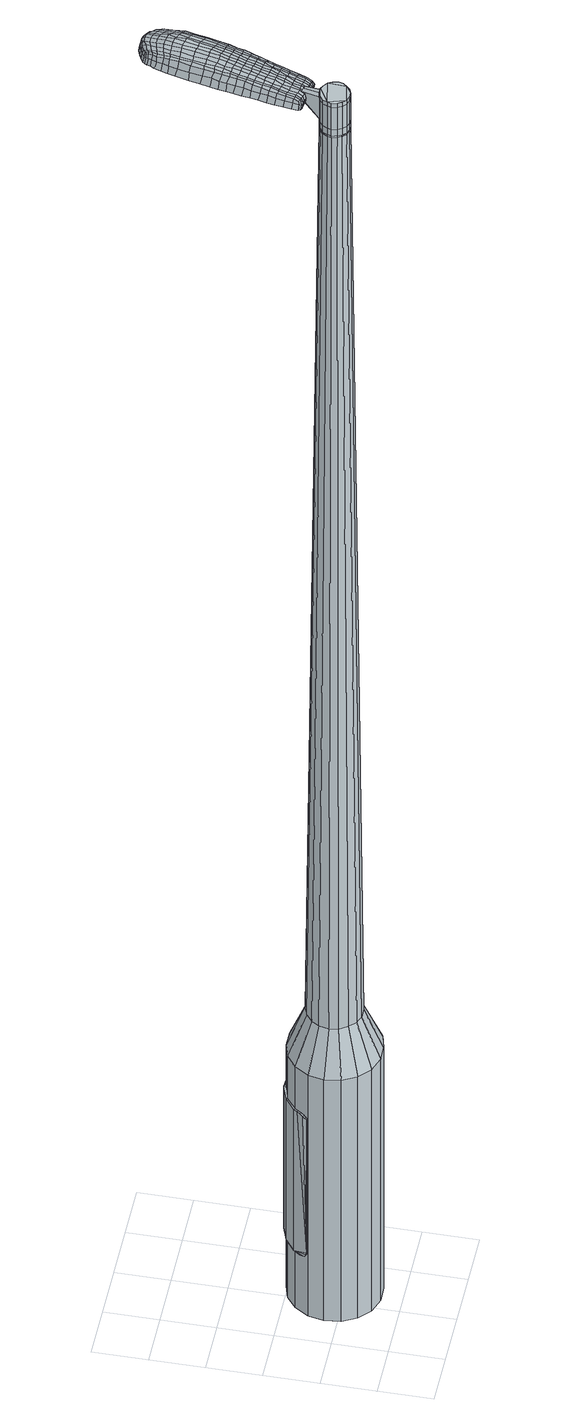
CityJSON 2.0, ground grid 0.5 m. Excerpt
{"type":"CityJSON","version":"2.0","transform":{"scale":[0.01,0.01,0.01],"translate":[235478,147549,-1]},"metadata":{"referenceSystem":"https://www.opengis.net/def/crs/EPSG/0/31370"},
"CityObjects":{
"object1":{"type":"GenericCityObject","attributes":{"cluster":419,"mean_distance_to_centroid":0.135,"new_centroid_x":235478.71,"new_centroid_y":147549.59,"mean_distance_to_camera":5.54,"H1":26.2,"H2":22.93,"Z_final":111.15,"cluster2":-1,"proj_x":235483.97,"proj_y":147550.64,"id_line":52563,"bearing_l":168.7,"distance":5.37,"orientation":"right","G_obj":78.7},"geometry":[{"type":"MultiSurface","lod":"2","boundaries":[[[0,1,2,3]],[[1,4,5,2]],[[4,6,7,5]],[[6,8,9,7]],[[8,10,11,9]],[[10,12,13,11]],[[12,14,15,13]],[[14,16,17,15]],[[16,18,19,17]],[[18,20,21,19]],[[20,22,23,21]],[[22,24,25,23]],[[24,26,27,25]],[[26,28,29,27]],[[28,30,31,29]],[[30,32,33,31]],[[32,34,35,33]],[[34,0,3,35]],[[36,37,38,39]],[[38,40,41,42]],[[41,43,42]],[[42,44,45,46]],[[45,47,46]],[[46,48,49,50]],[[49,51,50]],[[42,46,50,38]],[[50,52,39,38]],[[53,36,39]],[[2,5,7,35]],[[7,9,11,15]],[[11,13,15]],[[15,17,19,23]],[[19,21,23]],[[23,25,27,31]],[[27,29,31]],[[15,23,31,7]],[[31,33,35,7]],[[3,2,35]],[[1,0,54,55]],[[0,34,56,54]],[[34,32,57,56]],[[32,30,58,57]],[[30,28,59,58]],[[28,26,60,59]],[[26,24,61,60]],[[24,22,62,61]],[[22,20,63,62]],[[20,18,64,63]],[[18,16,65,64]],[[16,14,66,65]],[[14,12,67,66]],[[12,10,68,67]],[[10,8,69,68]],[[8,6,70,69]],[[6,4,71,70]],[[4,1,55,71]],[[55,54,72,73]],[[54,56,74,72]],[[56,57,75,74]],[[57,58,76,75]],[[58,59,77,76]],[[59,60,78,77]],[[60,61,79,78]],[[61,62,80,79]],[[62,63,81,80]],[[63,64,82,81]],[[64,65,83,82]],[[65,66,84,83]],[[66,67,85,84]],[[67,68,86,85]],[[68,69,87,86]],[[69,70,88,87]],[[70,71,89,88]],[[71,55,73,89]],[[90,91,92,73]],[[93,94,91,90]],[[75,95,94,93]],[[96,97,95,75]],[[77,98,97,96]],[[78,99,98,77]],[[79,100,99,78]],[[101,102,100,79]],[[103,104,102,101]],[[105,106,104,103]],[[107,108,106,105]],[[84,109,108,107]],[[85,110,109,84]],[[111,112,110,85]],[[113,114,112,111]],[[88,115,114,113]],[[116,117,115,88]],[[73,92,117,116]],[[118,119,120,121]],[[122,118,121,123]],[[124,122,123,125]],[[126,124,125,127]],[[128,126,127,129]],[[130,128,129,131]],[[132,130,131,133]],[[134,132,133,135]],[[136,134,135,137]],[[138,136,137,139]],[[140,138,139,141]],[[142,140,141,143]],[[144,142,143,145]],[[146,144,145,147]],[[148,146,147,149]],[[150,148,149,151]],[[72,90,73]],[[72,74,93,90]],[[74,75,93]],[[76,96,75]],[[76,77,96]],[[80,101,79]],[[80,81,103,101]],[[81,82,105,103]],[[82,83,107,105]],[[83,84,107]],[[86,111,85]],[[86,87,113,111]],[[87,88,113]],[[89,116,88]],[[89,73,116]],[[152,92,91]],[[153,117,92]],[[153,115,117]],[[154,114,115]],[[154,155,112,114]],[[155,110,112]],[[156,108,109]],[[156,157,106,108]],[[157,158,104,106]],[[158,159,102,104]],[[159,100,102]],[[160,97,98]],[[160,95,97]],[[161,94,95]],[[161,152,91,94]],[[39,52,150,162]],[[92,152,163,151]],[[53,39,162,119]],[[152,161,120,163]],[[36,53,119,118]],[[161,95,121,120]],[[37,36,118,122]],[[95,160,123,121]],[[38,37,122,124]],[[160,98,125,123]],[[40,38,124,126]],[[98,99,127,125]],[[41,40,126,128]],[[99,100,129,127]],[[43,41,128,130]],[[100,159,131,129]],[[42,43,130,132]],[[159,158,133,131]],[[44,42,132,134]],[[158,157,135,133]],[[45,44,134,136]],[[157,156,137,135]],[[47,45,136,138]],[[156,109,139,137]],[[46,47,138,140]],[[109,110,141,139]],[[48,46,140,142]],[[110,155,143,141]],[[49,48,142,144]],[[155,154,145,143]],[[51,49,144,146]],[[154,115,147,145]],[[50,51,146,148]],[[115,153,149,147]],[[52,50,148,150]],[[153,92,151,149]],[[150,151,164,165]],[[151,163,166,164]],[[163,120,167,166]],[[120,119,168,167]],[[119,162,169,168]],[[162,150,165,169]],[[170,171,172,173]],[[174,170,173,175]],[[170,174,176,177]],[[171,170,177,178]],[[179,180,181,182]],[[183,179,182,184]],[[179,183,185,186]],[[180,179,186,187]],[[188,189,190,191]],[[192,188,191,193]],[[188,192,194,195]],[[189,188,195,196]],[[197,198,199,200]],[[201,197,200,202]],[[197,201,203,204]],[[198,197,204,205]],[[206,207,208,209]],[[210,206,209,211]],[[206,210,212,213]],[[207,206,213,214]],[[215,216,217,218]],[[219,215,218,220]],[[215,219,221,222]],[[216,215,222,223]],[[224,225,226,227]],[[216,224,227,217]],[[224,216,223,228]],[[225,224,228,229]],[[230,231,232,233]],[[225,230,233,226]],[[230,225,229,234]],[[231,230,234,235]],[[236,174,175,237]],[[231,236,237,232]],[[236,231,235,238]],[[174,236,238,176]],[[239,240,241,242]],[[243,239,242,244]],[[239,243,245,246]],[[240,239,246,247]],[[248,249,250,251]],[[240,248,251,241]],[[248,240,247,252]],[[249,248,252,253]],[[254,255,256,257]],[[249,254,257,250]],[[254,249,253,258]],[[255,254,258,259]],[[260,261,262,263]],[[255,260,263,256]],[[260,255,259,264]],[[261,260,264,265]],[[266,171,178,267]],[[261,266,267,262]],[[266,261,265,268]],[[171,266,268,172]],[[269,270,271,272]],[[273,269,272,274]],[[269,273,275,276]],[[270,269,276,277]],[[278,279,280,281]],[[270,278,281,271]],[[278,270,277,282]],[[279,278,282,283]],[[284,285,286,287]],[[279,284,287,280]],[[284,279,283,288]],[[285,284,288,289]],[[290,183,184,291]],[[285,290,291,286]],[[290,285,289,292]],[[183,290,292,185]],[[293,294,295,296]],[[297,293,296,298]],[[293,297,299,300]],[[294,293,300,301]],[[302,303,304,305]],[[294,302,305,295]],[[302,294,301,306]],[[303,302,306,307]],[[308,309,310,311]],[[303,308,311,304]],[[308,303,307,312]],[[309,308,312,313]],[[314,315,316,317]],[[309,314,317,310]],[[314,309,313,318]],[[315,314,318,319]],[[320,180,187,321]],[[315,320,321,316]],[[320,315,319,322]],[[180,320,322,181]],[[323,209,208,324]],[[325,323,324,326]],[[323,325,327,328]],[[209,323,328,211]],[[329,325,326,330]],[[331,329,330,332]],[[329,331,333,334]],[[325,329,334,327]],[[335,331,332,336]],[[337,335,336,338]],[[335,337,339,340]],[[331,335,340,333]],[[341,337,338,342]],[[343,341,342,344]],[[341,343,345,346]],[[337,341,346,339]],[[347,343,344,348]],[[198,347,348,199]],[[347,198,205,349]],[[343,347,349,345]],[[350,351,196,195]],[[352,350,195,194]],[[350,352,353,354]],[[351,350,354,355]],[[356,357,355,354]],[[358,356,354,353]],[[356,358,359,360]],[[357,356,360,361]],[[362,363,361,360]],[[364,362,360,359]],[[362,364,365,366]],[[363,362,366,367]],[[368,369,367,366]],[[370,368,366,365]],[[368,370,203,201]],[[369,368,201,202]],[[371,372,373,374]],[[273,371,374,275]],[[371,273,274,375]],[[372,371,375,376]],[[377,192,193,378]],[[372,377,378,373]],[[377,372,376,379]],[[192,377,379,194]],[[380,381,382,383]],[[219,380,383,221]],[[380,219,220,384]],[[381,380,384,385]],[[386,387,388,389]],[[381,386,389,382]],[[386,381,385,390]],[[387,386,390,391]],[[392,189,196,393]],[[387,392,393,388]],[[392,387,391,394]],[[189,392,394,190]],[[395,396,397,398]],[[177,395,398,178]],[[395,177,176,399]],[[396,395,399,400]],[[401,402,403,404]],[[396,401,404,397]],[[401,396,400,405]],[[402,401,405,406]],[[407,200,199,408]],[[402,407,408,403]],[[407,402,406,409]],[[200,407,409,202]],[[410,411,412,413]],[[182,410,413,184]],[[410,182,181,414]],[[411,410,414,415]],[[416,204,203,417]],[[411,416,417,412]],[[416,411,415,418]],[[204,416,418,205]],[[419,420,421,422]],[[297,419,422,299]],[[419,297,298,423]],[[420,419,423,424]],[[425,210,211,426]],[[420,425,426,421]],[[425,420,424,427]],[[210,425,427,212]],[[428,429,430,431]],[[243,428,431,245]],[[428,243,244,432]],[[429,428,432,433]],[[434,435,436,437]],[[429,434,437,430]],[[434,429,433,438]],[[435,434,438,439]],[[440,207,214,441]],[[435,440,441,436]],[[440,435,439,442]],[[207,440,442,208]],[[443,444,433,432]],[[242,443,432,244]],[[443,242,241,445]],[[444,443,445,446]],[[447,448,439,438]],[[444,447,438,433]],[[447,444,446,449]],[[448,447,449,450]],[[451,324,208,442]],[[448,451,442,439]],[[451,448,450,452]],[[324,451,452,326]],[[453,454,455,456]],[[300,453,456,301]],[[453,300,299,422]],[[454,453,422,421]],[[457,328,327,458]],[[454,457,458,455]],[[457,454,421,426]],[[328,457,426,211]],[[459,460,446,445]],[[251,459,445,241]],[[459,251,250,461]],[[460,459,461,462]],[[463,464,450,449]],[[460,463,449,446]],[[463,460,462,465]],[[464,463,465,466]],[[467,330,326,452]],[[464,467,452,450]],[[467,464,466,468]],[[330,467,468,332]],[[469,470,471,472]],[[306,469,472,307]],[[469,306,301,456]],[[470,469,456,455]],[[473,334,333,474]],[[470,473,474,471]],[[473,470,455,458]],[[334,473,458,327]],[[475,476,462,461]],[[257,475,461,250]],[[475,257,256,477]],[[476,475,477,478]],[[479,480,466,465]],[[476,479,465,462]],[[479,476,478,481]],[[480,479,481,482]],[[483,336,332,468]],[[480,483,468,466]],[[483,480,482,484]],[[336,483,484,338]],[[485,486,487,488]],[[312,485,488,313]],[[485,312,307,472]],[[486,485,472,471]],[[489,340,339,490]],[[486,489,490,487]],[[489,486,471,474]],[[340,489,474,333]],[[491,492,478,477]],[[263,491,477,256]],[[491,263,262,493]],[[492,491,493,494]],[[495,496,482,481]],[[492,495,481,478]],[[495,492,494,497]],[[496,495,497,498]],[[499,342,338,484]],[[496,499,484,482]],[[499,496,498,500]],[[342,499,500,344]],[[501,502,503,504]],[[318,501,504,319]],[[501,318,313,488]],[[502,501,488,487]],[[505,346,345,506]],[[502,505,506,503]],[[505,502,487,490]],[[346,505,490,339]],[[507,508,494,493]],[[267,507,493,262]],[[507,267,178,398]],[[508,507,398,397]],[[509,510,498,497]],[[508,509,497,494]],[[509,508,397,404]],[[510,509,404,403]],[[511,348,344,500]],[[510,511,500,498]],[[511,510,403,408]],[[348,511,408,199]],[[512,513,415,414]],[[322,512,414,181]],[[512,322,319,504]],[[513,512,504,503]],[[514,349,205,418]],[[513,514,418,415]],[[514,513,503,506]],[[349,514,506,345]],[[515,516,376,375]],[[272,515,375,274]],[[515,272,271,517]],[[516,515,517,518]],[[519,352,194,379]],[[516,519,379,376]],[[519,516,518,520]],[[352,519,520,353]],[[521,522,523,524]],[[222,521,524,223]],[[521,222,221,383]],[[522,521,383,382]],[[525,526,527,528]],[[522,525,528,523]],[[525,522,382,389]],[[526,525,389,388]],[[529,351,355,530]],[[526,529,530,527]],[[529,526,388,393]],[[351,529,393,196]],[[531,532,518,517]],[[281,531,517,271]],[[531,281,280,533]],[[532,531,533,534]],[[535,358,353,520]],[[532,535,520,518]],[[535,532,534,536]],[[358,535,536,359]],[[537,538,539,540]],[[228,537,540,229]],[[537,228,223,524]],[[538,537,524,523]],[[541,542,543,544]],[[538,541,544,539]],[[541,538,523,528]],[[542,541,528,527]],[[545,357,361,546]],[[542,545,546,543]],[[545,542,527,530]],[[357,545,530,355]],[[547,548,534,533]],[[287,547,533,280]],[[547,287,286,549]],[[548,547,549,550]],[[551,364,359,536]],[[548,551,536,534]],[[551,548,550,552]],[[364,551,552,365]],[[553,554,555,556]],[[234,553,556,235]],[[553,234,229,540]],[[554,553,540,539]],[[557,558,559,560]],[[554,557,560,555]],[[557,554,539,544]],[[558,557,544,543]],[[561,363,367,562]],[[558,561,562,559]],[[561,558,543,546]],[[363,561,546,361]],[[563,564,550,549]],[[291,563,549,286]],[[563,291,184,413]],[[564,563,413,412]],[[565,370,365,552]],[[564,565,552,550]],[[565,564,412,417]],[[370,565,417,203]],[[566,567,400,399]],[[238,566,399,176]],[[566,238,235,556]],[[567,566,556,555]],[[568,569,406,405]],[[567,568,405,400]],[[568,567,555,560]],[[569,568,560,559]],[[570,369,202,409]],[[569,570,409,406]],[[570,569,559,562]],[[369,570,562,367]],[[571,572,573,574]],[[574,573,575,576]],[[577,575,573,578]],[[578,573,572,579]],[[580,581,582,583]],[[583,582,584,585]],[[586,584,582,587]],[[587,582,581,588]],[[589,590,591,592]],[[592,591,593,594]],[[595,593,591,596]],[[596,591,590,597]],[[598,599,600,601]],[[601,600,602,603]],[[604,602,600,605]],[[605,600,599,606]],[[607,608,609,610]],[[610,609,611,612]],[[613,611,609,614]],[[614,609,608,615]],[[616,617,618,619]],[[619,618,620,621]],[[622,620,618,623]],[[623,618,617,624]],[[625,626,627,628]],[[628,627,617,616]],[[624,617,627,629]],[[629,627,626,630]],[[631,632,633,634]],[[634,633,626,625]],[[630,626,633,635]],[[635,633,632,636]],[[576,575,637,638]],[[638,637,632,631]],[[636,632,637,639]],[[639,637,575,577]],[[640,641,642,643]],[[643,642,644,645]],[[646,644,642,647]],[[647,642,641,648]],[[649,650,651,652]],[[652,651,641,640]],[[648,641,651,653]],[[653,651,650,654]],[[655,656,657,658]],[[658,657,650,649]],[[654,650,657,659]],[[659,657,656,660]],[[661,662,663,664]],[[664,663,656,655]],[[660,656,663,665]],[[665,663,662,666]],[[579,572,667,668]],[[668,667,662,661]],[[666,662,667,669]],[[669,667,572,571]],[[670,671,672,673]],[[673,672,674,675]],[[676,674,672,677]],[[677,672,671,678]],[[679,680,681,682]],[[682,681,671,670]],[[678,671,681,683]],[[683,681,680,684]],[[685,686,687,688]],[[688,687,680,679]],[[684,680,687,689]],[[689,687,686,690]],[[585,584,691,692]],[[692,691,686,685]],[[690,686,691,693]],[[693,691,584,586]],[[694,695,696,697]],[[697,696,698,699]],[[700,698,696,701]],[[701,696,695,702]],[[703,704,705,706]],[[706,705,695,694]],[[702,695,705,707]],[[707,705,704,708]],[[709,710,711,712]],[[712,711,704,703]],[[708,704,711,713]],[[713,711,710,714]],[[715,716,717,718]],[[718,717,710,709]],[[714,710,717,719]],[[719,717,716,720]],[[588,581,721,722]],[[722,721,716,715]],[[720,716,721,723]],[[723,721,581,580]],[[607,610,724,725]],[[725,724,726,727]],[[728,726,724,168]],[[168,724,610,612]],[[727,726,729,730]],[[730,729,731,732]],[[733,731,729,734]],[[734,729,726,728]],[[732,731,735,736]],[[736,735,737,738]],[[739,737,735,740]],[[740,735,731,733]],[[738,737,741,742]],[[742,741,743,744]],[[745,743,741,746]],[[746,741,737,739]],[[744,743,747,748]],[[748,747,599,598]],[[606,599,747,749]],[[749,747,743,745]],[[597,750,751,596]],[[596,751,752,595]],[[753,752,751,754]],[[754,751,750,755]],[[755,756,757,754]],[[754,757,758,753]],[[759,758,757,760]],[[760,757,756,761]],[[761,762,763,760]],[[760,763,764,759]],[[765,764,763,766]],[[766,763,762,767]],[[767,768,769,766]],[[766,769,770,765]],[[604,770,769,602]],[[602,769,768,603]],[[771,772,773,774]],[[774,773,674,676]],[[675,674,773,775]],[[775,773,772,776]],[[594,593,777,778]],[[778,777,772,771]],[[776,772,777,779]],[[779,777,593,595]],[[780,781,782,783]],[[783,782,620,622]],[[621,620,782,784]],[[784,782,781,785]],[[786,787,788,789]],[[789,788,781,780]],[[785,781,788,790]],[[790,788,787,791]],[[597,590,792,793]],[[793,792,787,786]],[[791,787,792,794]],[[794,792,590,589]],[[795,796,797,798]],[[798,797,578,579]],[[577,578,797,799]],[[799,797,796,800]],[[801,802,803,804]],[[804,803,796,795]],[[800,796,803,805]],[[805,803,802,806]],[[598,601,807,808]],[[808,807,802,801]],[[806,802,807,809]],[[809,807,601,603]],[[810,811,812,813]],[[813,812,583,585]],[[580,583,812,814]],[[814,812,811,815]],[[604,605,816,817]],[[817,816,811,810]],[[815,811,816,818]],[[818,816,605,606]],[[819,820,698,821]],[[821,698,700]],[[699,698,820,822]],[[612,611,823,824]],[[824,823,820,819]],[[822,820,823,825]],[[825,823,611,613]],[[826,827,644,828]],[[828,644,646]],[[645,644,829]],[[829,644,827,830]],[[831,832,833,834]],[[834,833,827,826]],[[830,827,833,835]],[[835,833,832,836]],[[615,608,837,838]],[[838,837,832,831]],[[836,832,837,839]],[[839,837,608,607]],[[830,840,829]],[[829,840,643,645]],[[640,643,840,841]],[[841,840,842]],[[836,843,844,835]],[[835,844,840,830]],[[842,840,844,845]],[[845,844,843,846]],[[607,725,847,839]],[[839,847,843,836]],[[846,843,847,848]],[[848,847,725,727]],[[849,850,851,852]],[[852,851,701,702]],[[700,701,851,821]],[[821,851,850,819]],[[728,168,853,854]],[[854,853,850,849]],[[819,850,853,824]],[[824,853,168,612]],[[842,855,856,841]],[[841,856,652,640]],[[649,652,856,857]],[[857,856,855,858]],[[846,859,860,845]],[[845,860,855,842]],[[858,855,860,861]],[[861,860,859,862]],[[727,730,863,848]],[[848,863,859,846]],[[862,859,863,864]],[[864,863,730,732]],[[865,866,867,868]],[[868,867,707,708]],[[702,707,867,852]],[[852,867,866,849]],[[733,734,869,870]],[[870,869,866,865]],[[849,866,869,854]],[[854,869,734,728]],[[858,871,857]],[[857,871,658,649]],[[655,658,871,872]],[[872,871,873]],[[862,874,875,861]],[[861,875,871,858]],[[873,871,875,876]],[[876,875,874,877]],[[732,736,878,864]],[[864,878,874,862]],[[877,874,878,879]],[[879,878,736,738]],[[880,881,882,883]],[[883,882,713,714]],[[708,713,882,868]],[[868,882,881,865]],[[739,740,884,885]],[[885,884,881,880]],[[865,881,884,870]],[[870,884,740,733]],[[873,886,887,872]],[[872,887,664,655]],[[661,664,887,888]],[[888,887,886,889]],[[877,890,891,876]],[[876,891,886,873]],[[889,886,891,892]],[[892,891,890,893]],[[738,742,894,879]],[[879,894,890,877]],[[893,890,894,895]],[[895,894,742,744]],[[896,897,898,899]],[[899,898,719,720]],[[714,719,898,883]],[[883,898,897,880]],[[745,746,900,901]],[[901,900,897,896]],[[880,897,900,885]],[[885,900,746,739]],[[889,902,903,888]],[[888,903,668,661]],[[579,668,903,798]],[[798,903,902,795]],[[893,904,905,892]],[[892,905,902,889]],[[795,902,905,804]],[[804,905,904,801]],[[744,748,906,895]],[[895,906,904,893]],[[801,904,906,808]],[[808,906,748,598]],[[815,907,908,814]],[[814,908,723,580]],[[720,723,908,899]],[[899,908,907,896]],[[606,749,909,818]],[[818,909,907,815]],[[896,907,909,901]],[[901,909,749,745]],[[776,910,911,775]],[[775,911,673,675]],[[670,673,911,912]],[[912,911,910,913]],[[595,752,914,779]],[[779,914,910,776]],[[913,910,914,915]],[[915,914,752,753]],[[916,917,918,919]],[[919,918,623,624]],[[622,623,918,783]],[[783,918,917,780]],[[920,921,922,923]],[[923,922,917,916]],[[780,917,922,789]],[[789,922,921,786]],[[755,750,924,925]],[[925,924,921,920]],[[786,921,924,793]],[[793,924,750,597]],[[913,926,927,912]],[[912,927,682,670]],[[679,682,927,928]],[[928,927,926,929]],[[753,758,930,915]],[[915,930,926,913]],[[929,926,930,931]],[[931,930,758,759]],[[932,933,934,935]],[[935,934,629,630]],[[624,629,934,919]],[[919,934,933,916]],[[936,937,938,939]],[[939,938,933,932]],[[916,933,938,923]],[[923,938,937,920]],[[761,756,940,941]],[[941,940,937,936]],[[920,937,940,925]],[[925,940,756,755]],[[929,942,943,928]],[[928,943,688,679]],[[685,688,943,944]],[[944,943,942,945]],[[759,764,946,931]],[[931,946,942,929]],[[945,942,946,947]],[[947,946,764,765]],[[948,949,950,951]],[[951,950,635,636]],[[630,635,950,935]],[[935,950,949,932]],[[952,953,954,955]],[[955,954,949,948]],[[932,949,954,939]],[[939,954,953,936]],[[767,762,956,957]],[[957,956,953,952]],[[936,953,956,941]],[[941,956,762,761]],[[945,958,959,944]],[[944,959,692,685]],[[585,692,959,813]],[[813,959,958,810]],[[765,770,960,947]],[[947,960,958,945]],[[810,958,960,817]],[[817,960,770,604]],[[800,961,962,799]],[[799,962,639,577]],[[636,639,962,951]],[[951,962,961,948]],[[806,963,964,805]],[[805,964,961,800]],[[948,961,964,955]],[[955,964,963,952]],[[603,768,965,809]],[[809,965,963,806]],[[952,963,965,957]],[[957,965,768,767]],[[571,574,173,172]],[[574,576,175,173]],[[586,587,186,185]],[[587,588,187,186]],[[589,592,191,190]],[[592,594,193,191]],[[613,614,213,212]],[[614,615,214,213]],[[616,619,218,217]],[[619,621,220,218]],[[625,628,227,226]],[[628,616,217,227]],[[631,634,233,232]],[[634,625,226,233]],[[576,638,237,175]],[[638,631,232,237]],[[646,647,246,245]],[[647,648,247,246]],[[648,653,252,247]],[[653,654,253,252]],[[654,659,258,253]],[[659,660,259,258]],[[660,665,264,259]],[[665,666,265,264]],[[666,669,268,265]],[[669,571,172,268]],[[676,677,276,275]],[[677,678,277,276]],[[678,683,282,277]],[[683,684,283,282]],[[684,689,288,283]],[[689,690,289,288]],[[690,693,292,289]],[[693,586,185,292]],[[694,697,296,295]],[[697,699,298,296]],[[703,706,305,304]],[[706,694,295,305]],[[709,712,311,310]],[[712,703,304,311]],[[715,718,317,316]],[[718,709,310,317]],[[588,722,321,187]],[[722,715,316,321]],[[771,774,374,373]],[[774,676,275,374]],[[594,778,378,193]],[[778,771,373,378]],[[621,784,384,220]],[[784,785,385,384]],[[785,790,390,385]],[[790,791,391,390]],[[791,794,394,391]],[[794,589,190,394]],[[699,423,298]],[[699,822,424,423]],[[822,825,427,424]],[[825,613,212,427]],[[826,828,431,430]],[[828,646,245,431]],[[831,834,437,436]],[[834,826,430,437]],[[615,838,441,214]],[[838,831,436,441]],[[966,967,968,969]],[[970,971,969,968]],[[972,973,974,975]],[[976,977,978,979]],[[967,980,981,968]],[[982,970,968,981]],[[983,972,975,984]],[[985,986,977,976]],[[980,987,988,981]],[[988,989,982,981]],[[990,983,984,991]],[[992,986,985,993]],[[987,994,995,988]],[[995,996,989,988]],[[997,990,991,998]],[[999,992,993,1000]],[[1001,1002,1003,1004]],[[1005,1006,1002,1001]],[[1005,1007,1008,1006]],[[1007,1009,1010,1008]],[[1011,1012,1013,1014]],[[1015,1016,1012,1011]],[[1017,1018,1016,1015]],[[1019,1020,1018,1017]],[[1014,1003,1002,1011]],[[1011,1002,1006,1015]],[[1006,1008,1017,1015]],[[1008,1010,1019,1017]],[[975,974,971,970]],[[984,975,970,982]],[[989,991,984,982]],[[996,998,991,989]],[[976,979,973,972]],[[985,976,972,983]],[[993,985,983,990]],[[1000,993,990,997]],[[977,1001,1004,978]],[[986,1005,1001,977]],[[1007,1005,986,992]],[[1009,1007,992,999]],[[1021,1022,1023,1024]],[[1023,1025,1026,1027]],[[1023,1027,1028,1029]],[[1023,1029,1024]],[[1030,1021,1024,1031]],[[1032,1031,1024,1033]],[[1034,1033,1024]],[[1035,1023,1022,1036]],[[1037,1035,1036,1038]],[[1039,1037,1038,1040]],[[1041,1039,1040,1042]],[[1043,1041,1042,1044]],[[1044,1045,1046,1047]],[[1044,1047,1048,1049]],[[1044,1049,1050,1051]],[[1050,1052,1053,1054]],[[1050,1054,1055,1056]],[[1050,1056,1051]],[[1044,1051,1043]],[[1057,1058,1022,1021]],[[1059,1060,1025,1023]],[[1061,1062,1034,1024]],[[1058,1063,1036,1022]],[[1064,1059,1023,1035]],[[1063,1065,1038,1036]],[[1066,1064,1035,1037]],[[1065,1067,1040,1038]],[[1068,1066,1037,1039]],[[1067,1069,1042,1040]],[[1070,1068,1039,1041]],[[1069,1071,1044,1042]],[[1072,1070,1041,1043]],[[1071,1073,1045,1044]],[[1074,1075,1052,1050]],[[1076,1072,1043,1051]],[[1046,1045,1073,1077]],[[1047,1046,1077,1078]],[[1048,1047,1078,1079]],[[1049,1048,1079,1080]],[[1050,1049,1080,1074]],[[1081,1057,1021,1030]],[[1082,1081,1030,1031]],[[1083,1082,1031,1032]],[[1084,1083,1032,1033]],[[1062,1084,1033,1034]],[[1026,1025,1060,1085]],[[1053,1052,1075,1086]],[[1027,1026,1085,1087]],[[1028,1027,1087,1088]],[[1029,1028,1088,1089]],[[1024,1029,1089,1061]],[[1054,1053,1086,1090]],[[1055,1054,1090,1091]],[[1056,1055,1091,1092]],[[1051,1056,1092,1076]]]}]}
},
"vertices":[
[78,102,384],[91,97,384],[91,97,96],[78,102,96],[102,87,384],[102,87,96],[109,74,384],[109,74,96],[112,60,384],[112,60,96],[109,45,384],[109,45,96],[101,33,384],[101,33,96],[90,23,384],[90,23,96],[76,19,384],[76,19,96],[61,19,384],[61,19,96],[47,24,384],[47,24,96],[36,34,384],[36,34,96],[29,47,384],[29,47,96],[27,62,384],[27,62,96],[30,76,384],[30,76,96],[38,89,384],[38,89,96],[49,98,384],[49,98,96],[63,102,384],[63,102,96],[63,72,1524],[59,69,1524],[57,65,1524],[72,74,1524],[56,61,1524],[57,56,1524],[62,49,1524],[59,52,1524],[67,47,1524],[71,47,1524],[79,52,1524],[76,49,1524],[82,56,1524],[83,60,1524],[80,69,1524],[82,65,1524],[76,72,1524],[67,74,1524],[74,85,429],[82,82,429],[66,86,429],[57,83,429],[50,77,429],[46,70,429],[44,61,429],[45,53,429],[50,45,429],[56,39,429],[64,36,429],[73,36,429],[81,39,429],[88,44,429],[93,51,429],[95,60,429],[93,69,429],[89,76,429],[72,74,1483],[76,72,1483],[67,74,1483],[63,72,1483],[59,69,1483],[57,65,1483],[56,61,1483],[57,56,1483],[59,52,1483],[62,49,1483],[67,47,1483],[71,47,1483],[76,49,1483],[79,52,1483],[82,56,1483],[83,60,1483],[82,65,1483],[80,69,1483],[72,73,1483],[72,73,1485],[76,72,1485],[67,73,1483],[67,73,1485],[63,72,1485],[60,69,1483],[60,69,1485],[57,65,1485],[56,61,1485],[57,56,1485],[59,53,1483],[59,53,1485],[63,50,1483],[63,50,1485],[67,48,1483],[67,48,1485],[71,48,1483],[71,48,1485],[76,49,1485],[79,52,1485],[81,56,1483],[81,56,1485],[82,60,1483],[82,60,1485],[82,65,1485],[79,69,1483],[79,69,1485],[63,72,1519],[67,74,1519],[67,74,1493],[63,72,1493],[59,69,1519],[59,69,1493],[57,65,1519],[57,65,1493],[56,61,1519],[56,61,1493],[57,56,1519],[57,56,1493],[59,52,1519],[59,52,1493],[62,49,1519],[62,49,1493],[67,47,1519],[67,47,1493],[71,47,1519],[71,47,1493],[76,49,1519],[76,49,1493],[79,52,1519],[79,52,1493],[82,56,1519],[82,56,1493],[83,60,1519],[83,60,1493],[82,65,1519],[82,65,1493],[80,69,1519],[80,69,1493],[76,72,1519],[76,72,1493],[72,74,1485],[80,69,1485],[83,60,1485],[82,56,1485],[71,47,1485],[67,47,1485],[62,49,1485],[59,52,1485],[59,69,1485],[67,74,1485],[72,74,1519],[72,74,1493],[79,91,1513],[79,91,1518],[76,92,1513],[72,93,1513],[72,93,1518],[76,92,1518],[109,161,1519],[108,154,1518],[109,155,1509],[111,162,1510],[111,169,1519],[113,170,1510],[110,169,1526],[108,160,1525],[106,153,1525],[72,169,1519],[70,162,1518],[72,160,1525],[73,167,1525],[73,177,1519],[74,176,1526],[72,179,1510],[70,170,1510],[69,163,1509],[103,237,1519],[107,236,1519],[107,237,1513],[103,238,1513],[99,237,1519],[99,238,1513],[99,235,1524],[103,236,1524],[106,235,1524],[89,165,1530],[87,157,1529],[90,157,1529],[92,164,1530],[90,174,1531],[94,173,1531],[87,174,1530],[85,165,1530],[84,158,1529],[73,85,1512],[76,85,1512],[76,86,1517],[73,87,1517],[70,86,1512],[71,87,1517],[70,87,1506],[73,86,1506],[76,86,1506],[120,219,1519],[119,216,1519],[121,217,1512],[121,220,1512],[119,222,1518],[121,222,1512],[119,221,1522],[118,219,1523],[118,216,1524],[119,211,1519],[118,206,1519],[120,206,1512],[120,212,1512],[118,211,1524],[117,205,1525],[117,200,1519],[116,192,1519],[118,193,1511],[119,201,1511],[116,199,1526],[114,192,1526],[114,181,1519],[115,182,1510],[112,180,1526],[91,89,1513],[93,97,1513],[91,96,1518],[90,89,1517],[89,84,1512],[88,85,1516],[90,85,1506],[92,90,1507],[94,97,1507],[95,104,1514],[97,111,1515],[95,111,1520],[93,104,1519],[96,105,1507],[98,112,1507],[98,119,1515],[100,126,1516],[99,125,1522],[97,118,1521],[100,119,1508],[102,127,1508],[102,133,1517],[104,140,1517],[102,139,1524],[101,132,1523],[104,134,1508],[106,141,1509],[106,147,1518],[104,146,1524],[108,148,1509],[85,227,1519],[84,224,1519],[85,223,1524],[86,227,1523],[86,229,1518],[86,229,1522],[85,230,1512],[84,228,1512],[83,225,1512],[82,219,1519],[81,214,1519],[82,213,1525],[83,219,1524],[81,221,1512],[79,215,1512],[79,208,1519],[77,200,1519],[79,199,1526],[80,207,1526],[78,209,1511],[76,202,1511],[75,189,1519],[76,188,1526],[74,190,1510],[61,96,1513],[62,103,1513],[61,104,1507],[60,97,1507],[61,90,1512],[60,91,1506],[61,91,1516],[62,95,1517],[63,102,1518],[63,111,1514],[64,118,1515],[63,119,1507],[62,112,1507],[64,110,1519],[65,117,1520],[65,125,1515],[66,133,1516],[65,134,1508],[64,127,1508],[66,124,1521],[67,132,1522],[67,140,1517],[68,147,1517],[67,149,1509],[66,142,1508],[69,139,1523],[70,146,1524],[69,155,1518],[68,156,1509],[71,153,1524],[74,92,1519],[77,91,1519],[76,99,1520],[78,99,1520],[73,100,1520],[72,92,1519],[77,106,1522],[80,106,1522],[79,114,1523],[81,113,1523],[76,114,1523],[74,107,1521],[80,121,1524],[83,120,1524],[82,128,1525],[84,128,1525],[78,129,1525],[77,122,1524],[83,136,1526],[86,135,1526],[84,143,1527],[87,142,1527],[81,144,1527],[80,136,1526],[86,150,1528],[89,149,1528],[82,151,1528],[102,233,1527],[106,232,1527],[98,233,1526],[97,228,1527],[101,228,1528],[105,227,1528],[100,222,1529],[104,221,1529],[96,222,1528],[94,215,1530],[99,215,1530],[102,214,1530],[97,208,1531],[101,207,1531],[93,208,1530],[91,199,1531],[95,199,1531],[99,198,1531],[93,186,1531],[96,185,1531],[89,187,1531],[87,231,1518],[90,233,1519],[89,234,1513],[86,232,1513],[88,230,1523],[90,232,1523],[94,235,1519],[94,236,1513],[94,234,1524],[119,224,1518],[118,227,1518],[117,225,1523],[118,223,1523],[120,225,1513],[119,227,1513],[116,230,1519],[113,233,1519],[113,231,1524],[115,228,1523],[117,230,1513],[114,233,1513],[110,235,1519],[110,233,1524],[110,236,1513],[106,160,1528],[104,161,1528],[102,154,1528],[104,153,1527],[108,169,1528],[106,169,1529],[101,162,1529],[98,162,1530],[97,155,1529],[100,155,1528],[104,170,1529],[100,171,1530],[95,163,1530],[94,156,1529],[97,172,1531],[74,167,1528],[77,167,1529],[78,175,1529],[76,176,1528],[73,160,1527],[76,159,1528],[81,166,1529],[82,175,1530],[79,159,1528],[61,88,1512],[63,87,1512],[64,89,1517],[62,89,1517],[61,89,1506],[63,88,1506],[67,87,1512],[67,88,1517],[66,88,1506],[88,82,1512],[86,83,1512],[87,83,1506],[89,83,1506],[87,84,1517],[86,84,1517],[84,83,1512],[81,84,1512],[82,85,1506],[84,84,1506],[83,85,1517],[81,85,1517],[78,84,1512],[79,85,1506],[78,86,1517],[88,89,1519],[87,89,1519],[90,96,1520],[88,97,1520],[84,90,1519],[82,90,1519],[86,97,1520],[84,98,1520],[79,91,1519],[81,98,1520],[63,94,1519],[65,94,1519],[66,101,1520],[64,102,1520],[68,93,1519],[69,100,1520],[92,104,1521],[90,104,1521],[94,111,1522],[92,111,1522],[88,104,1521],[85,105,1521],[90,112,1522],[87,112,1523],[83,105,1522],[84,113,1523],[65,109,1521],[67,109,1521],[69,116,1522],[67,116,1522],[71,108,1521],[72,115,1522],[95,118,1523],[94,118,1523],[97,125,1524],[96,126,1524],[91,119,1523],[89,119,1524],[93,126,1525],[90,127,1525],[86,120,1524],[87,127,1525],[68,124,1523],[70,123,1523],[71,131,1524],[69,131,1524],[73,123,1524],[75,130,1525],[99,132,1525],[97,133,1525],[101,139,1526],[99,140,1526],[95,133,1526],[92,134,1526],[96,140,1527],[93,141,1527],[89,134,1526],[90,142,1527],[70,138,1525],[72,138,1525],[73,145,1526],[71,146,1526],[76,137,1526],[77,144,1527],[103,146,1527],[101,147,1527],[98,147,1527],[95,148,1528],[92,149,1528],[72,153,1527],[74,152,1527],[78,152,1528],[87,227,1525],[89,229,1525],[86,224,1526],[88,225,1526],[94,231,1526],[93,227,1527],[117,221,1525],[116,223,1525],[116,219,1526],[117,217,1525],[115,226,1525],[112,228,1526],[111,224,1527],[114,222,1526],[109,231,1526],[108,226,1527],[85,219,1526],[87,220,1527],[83,213,1527],[86,214,1528],[91,221,1528],[90,215,1529],[116,212,1526],[115,214,1527],[114,208,1528],[116,206,1527],[113,216,1527],[110,218,1528],[109,211,1529],[112,209,1528],[107,220,1528],[106,213,1530],[82,207,1528],[84,208,1529],[80,199,1528],[82,199,1529],[88,208,1529],[87,199,1530],[115,200,1528],[113,201,1528],[111,193,1529],[113,192,1528],[111,203,1529],[108,204,1530],[106,196,1530],[109,194,1530],[104,206,1530],[103,197,1531],[78,187,1529],[80,187,1529],[84,187,1530],[111,180,1528],[109,181,1529],[106,182,1530],[103,184,1530],[100,185,1531],[107,156,1509],[106,155,1518],[107,161,1518],[109,162,1509],[109,170,1519],[111,171,1510],[108,169,1525],[106,161,1525],[104,154,1525],[74,160,1525],[72,161,1518],[74,168,1518],[75,167,1525],[75,177,1519],[76,176,1525],[74,179,1510],[72,170,1509],[71,163,1509],[106,235,1513],[106,234,1519],[103,235,1519],[103,236,1513],[99,235,1519],[99,236,1513],[99,233,1524],[103,234,1524],[106,233,1524],[90,157,1528],[87,158,1528],[89,165,1529],[92,164,1529],[91,174,1529],[94,173,1529],[87,174,1529],[85,166,1529],[84,158,1528],[76,88,1516],[76,87,1512],[74,88,1512],[74,88,1516],[71,88,1512],[71,89,1516],[71,89,1506],[74,88,1506],[76,88,1506],[119,217,1512],[117,216,1519],[118,219,1518],[119,220,1512],[118,221,1518],[119,222,1512],[117,221,1522],[116,219,1523],[116,216,1523],[118,207,1512],[116,206,1519],[117,211,1519],[118,212,1512],[116,211,1524],[115,205,1525],[116,193,1511],[114,192,1519],[115,200,1519],[117,201,1511],[114,200,1525],[113,192,1526],[112,181,1519],[114,182,1510],[110,181,1526],[90,97,1518],[91,97,1513],[89,90,1513],[88,90,1517],[87,85,1512],[87,86,1515],[88,86,1506],[90,91,1506],[92,98,1507],[93,111,1520],[95,112,1514],[93,105,1514],[91,104,1519],[94,105,1507],[96,113,1507],[97,126,1522],[98,126,1516],[97,119,1515],[95,119,1521],[98,120,1508],[100,127,1508],[101,140,1523],[102,141,1517],[100,133,1516],[99,133,1522],[102,134,1508],[104,141,1508],[104,148,1517],[102,147,1524],[106,149,1509],[87,223,1523],[85,223,1519],[86,226,1518],[88,226,1523],[87,228,1518],[88,227,1522],[86,229,1512],[85,227,1512],[84,224,1512],[84,212,1525],[83,213,1519],[84,219,1519],[85,218,1524],[83,220,1512],[81,215,1512],[81,199,1526],[79,200,1519],[81,207,1519],[82,206,1525],[80,209,1511],[78,201,1511],[77,188,1519],[78,187,1526],[76,190,1510],[63,104,1507],[64,103,1513],[63,95,1513],[62,97,1506],[63,90,1512],[62,91,1506],[63,91,1515],[64,95,1517],[65,102,1518],[65,119,1507],[66,118,1514],[65,110,1514],[64,112,1507],[66,109,1519],[67,117,1520],[67,134,1508],[68,133,1516],[67,125,1515],[66,127,1508],[68,124,1521],[69,131,1522],[69,149,1508],[70,147,1517],[69,140,1516],[68,141,1508],[70,139,1522],[72,146,1523],[71,154,1517],[70,156,1509],[73,153,1524],[75,93,1518],[77,92,1518],[76,100,1519],[79,99,1519],[73,100,1519],[77,107,1520],[80,107,1520],[79,114,1521],[82,114,1521],[76,115,1521],[75,108,1520],[80,122,1523],[83,121,1523],[82,129,1524],[85,128,1524],[79,130,1524],[77,122,1523],[83,136,1525],[86,136,1525],[85,143,1526],[88,143,1526],[81,144,1526],[80,137,1525],[86,151,1527],[89,150,1527],[83,151,1527],[105,231,1526],[102,231,1526],[99,231,1525],[98,227,1526],[101,228,1526],[105,227,1526],[103,221,1528],[100,221,1528],[96,221,1527],[95,215,1528],[99,214,1529],[102,214,1529],[101,207,1530],[97,207,1530],[93,208,1529],[92,199,1530],[96,199,1530],[99,198,1530],[96,186,1530],[93,186,1530],[89,187,1530],[90,232,1513],[91,231,1518],[88,230,1518],[87,231,1512],[89,228,1523],[91,230,1523],[95,233,1519],[94,234,1513],[95,232,1523],[115,224,1523],[116,225,1518],[117,223,1518],[116,222,1523],[118,224,1512],[117,226,1512],[111,230,1523],[112,231,1519],[114,228,1519],[114,227,1523],[115,229,1513],[112,232,1513],[109,233,1519],[109,232,1524],[109,234,1513],[102,154,1527],[104,161,1527],[105,161,1527],[103,154,1526],[107,169,1527],[106,170,1528],[96,156,1528],[98,163,1528],[101,162,1528],[99,155,1527],[103,171,1528],[100,172,1529],[95,164,1529],[93,156,1528],[97,172,1529],[79,175,1528],[77,167,1527],[76,167,1527],[77,175,1527],[75,160,1526],[76,160,1527],[81,166,1528],[83,175,1528],[80,159,1527],[64,90,1516],[64,90,1512],[63,90,1516],[63,91,1506],[67,89,1512],[68,90,1516],[67,90,1506],[87,86,1506],[86,85,1512],[88,85,1506],[87,86,1516],[86,86,1516],[82,87,1506],[81,86,1512],[84,85,1512],[85,86,1506],[84,86,1516],[81,87,1516],[79,87,1512],[79,87,1506],[79,87,1516],[87,90,1518],[89,97,1519],[88,97,1519],[82,91,1518],[85,91,1518],[86,98,1519],[84,98,1519],[80,92,1518],[81,99,1519],[67,102,1519],[65,95,1518],[64,95,1518],[66,102,1519],[68,94,1518],[70,101,1519],[90,104,1520],[91,104,1520],[93,111,1521],[92,112,1521],[85,105,1520],[88,105,1520],[90,112,1521],[87,113,1521],[83,106,1520],[84,113,1521],[69,116,1521],[68,109,1520],[67,109,1520],[68,117,1521],[71,108,1520],[72,116,1521],[94,119,1522],[96,126,1523],[95,126,1523],[88,120,1522],[91,119,1522],[93,127,1523],[90,127,1524],[86,121,1523],[87,128,1524],[71,131,1523],[70,124,1522],[69,124,1522],[70,131,1523],[74,123,1522],[75,130,1523],[97,133,1524],[98,133,1524],[100,140,1525],[99,140,1525],[92,134,1525],[95,134,1524],[96,141,1525],[93,142,1526],[89,135,1525],[90,142,1526],[74,145,1525],[73,138,1524],[71,138,1524],[72,146,1525],[76,138,1524],[77,145,1525],[100,147,1526],[101,147,1526],[95,149,1527],[98,148,1526],[92,149,1527],[75,153,1526],[73,153,1526],[79,152,1526],[90,228,1524],[88,226,1524],[87,223,1525],[89,225,1525],[94,230,1525],[93,226,1525],[115,219,1525],[115,222,1524],[116,220,1524],[115,217,1525],[111,224,1526],[111,227,1525],[113,225,1524],[113,221,1525],[108,229,1525],[108,225,1526],[88,219,1526],[86,218,1526],[85,212,1526],[86,213,1527],[92,221,1526],[90,214,1527],[113,207,1527],[114,213,1526],[115,212,1526],[114,206,1526],[108,211,1528],[110,218,1527],[112,216,1526],[111,209,1527],[107,219,1527],[105,212,1528],[85,207,1527],[83,206,1527],[81,199,1527],[83,199,1528],[89,207,1528],[87,199,1529],[111,193,1528],[112,201,1527],[113,200,1527],[112,192,1527],[105,196,1529],[107,204,1529],[110,203,1528],[108,194,1528],[104,206,1529],[102,197,1530],[81,187,1528],[79,187,1528],[85,187,1529],[108,181,1528],[109,181,1528],[103,184,1529],[106,183,1529],[100,185,1530],[88,85,1508],[82,87,1508],[89,118,1509],[97,117,1509],[94,139,1510],[103,138,1510],[103,178,1512],[112,176,1512],[108,159,1511],[99,160,1511],[106,196,1513],[108,209,1514],[117,207,1514],[115,194,1513],[75,88,1508],[82,120,1509],[86,141,1510],[94,180,1512],[90,162,1511],[97,198,1513],[100,211,1514],[69,89,1508],[74,122,1509],[77,143,1510],[84,182,1512],[81,164,1511],[91,213,1514],[88,199,1513],[62,91,1508],[66,123,1509],[69,145,1510],[75,184,1512],[72,166,1511],[82,214,1514],[79,201,1513],[111,222,1514],[110,227,1514],[117,226,1514],[119,221,1514],[102,224,1514],[103,229,1514],[94,226,1514],[96,230,1514],[86,227,1514],[89,231,1514],[108,232,1515],[106,236,1515],[107,236,1515],[113,232,1515],[104,233,1515],[105,236,1515],[100,234,1515],[104,237,1515],[96,235,1515],[103,237,1515],[35,87,334],[37,90,334],[37,90,165],[30,78,171],[35,87,165],[33,84,165],[31,81,166],[30,79,167],[30,78,169],[33,84,334],[31,81,333],[30,79,332],[30,78,331],[30,78,328],[49,99,165],[49,99,334],[63,104,165],[63,104,334],[78,103,165],[78,103,334],[92,98,165],[92,98,334],[103,88,165],[103,88,334],[106,85,334],[107,81,334],[109,79,333],[110,77,332],[110,76,331],[111,76,328],[106,85,165],[111,76,171],[110,76,169],[110,77,167],[109,79,166],[107,81,165],[37,85,334],[39,88,334],[39,88,165],[37,85,165],[32,77,171],[32,77,328],[50,97,334],[50,97,165],[63,101,334],[63,101,165],[77,101,334],[77,101,165],[91,96,334],[91,96,165],[101,87,334],[101,87,165],[103,83,334],[108,74,328],[108,74,171],[103,83,165],[105,80,334],[106,78,333],[107,76,332],[108,75,331],[35,82,334],[34,80,333],[33,78,332],[32,77,331],[35,82,165],[108,75,169],[34,80,166],[33,78,167],[32,77,169],[107,76,167],[106,78,166],[105,80,165]
]}
